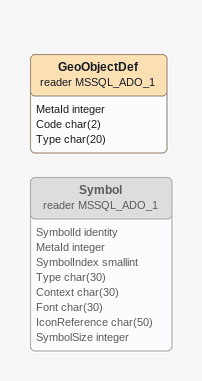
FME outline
GeoObjectDef (reader MSSQL_ADO_1)
    attributes: MetaId integer, Code char(2), Type char(20)
Symbol (reader MSSQL_ADO_1) [off]
    attributes: SymbolId identity, MetaId integer, SymbolIndex smallint, Type char(30), Context char(30), Font char(30), IconReference char(50), SymbolSize integer
